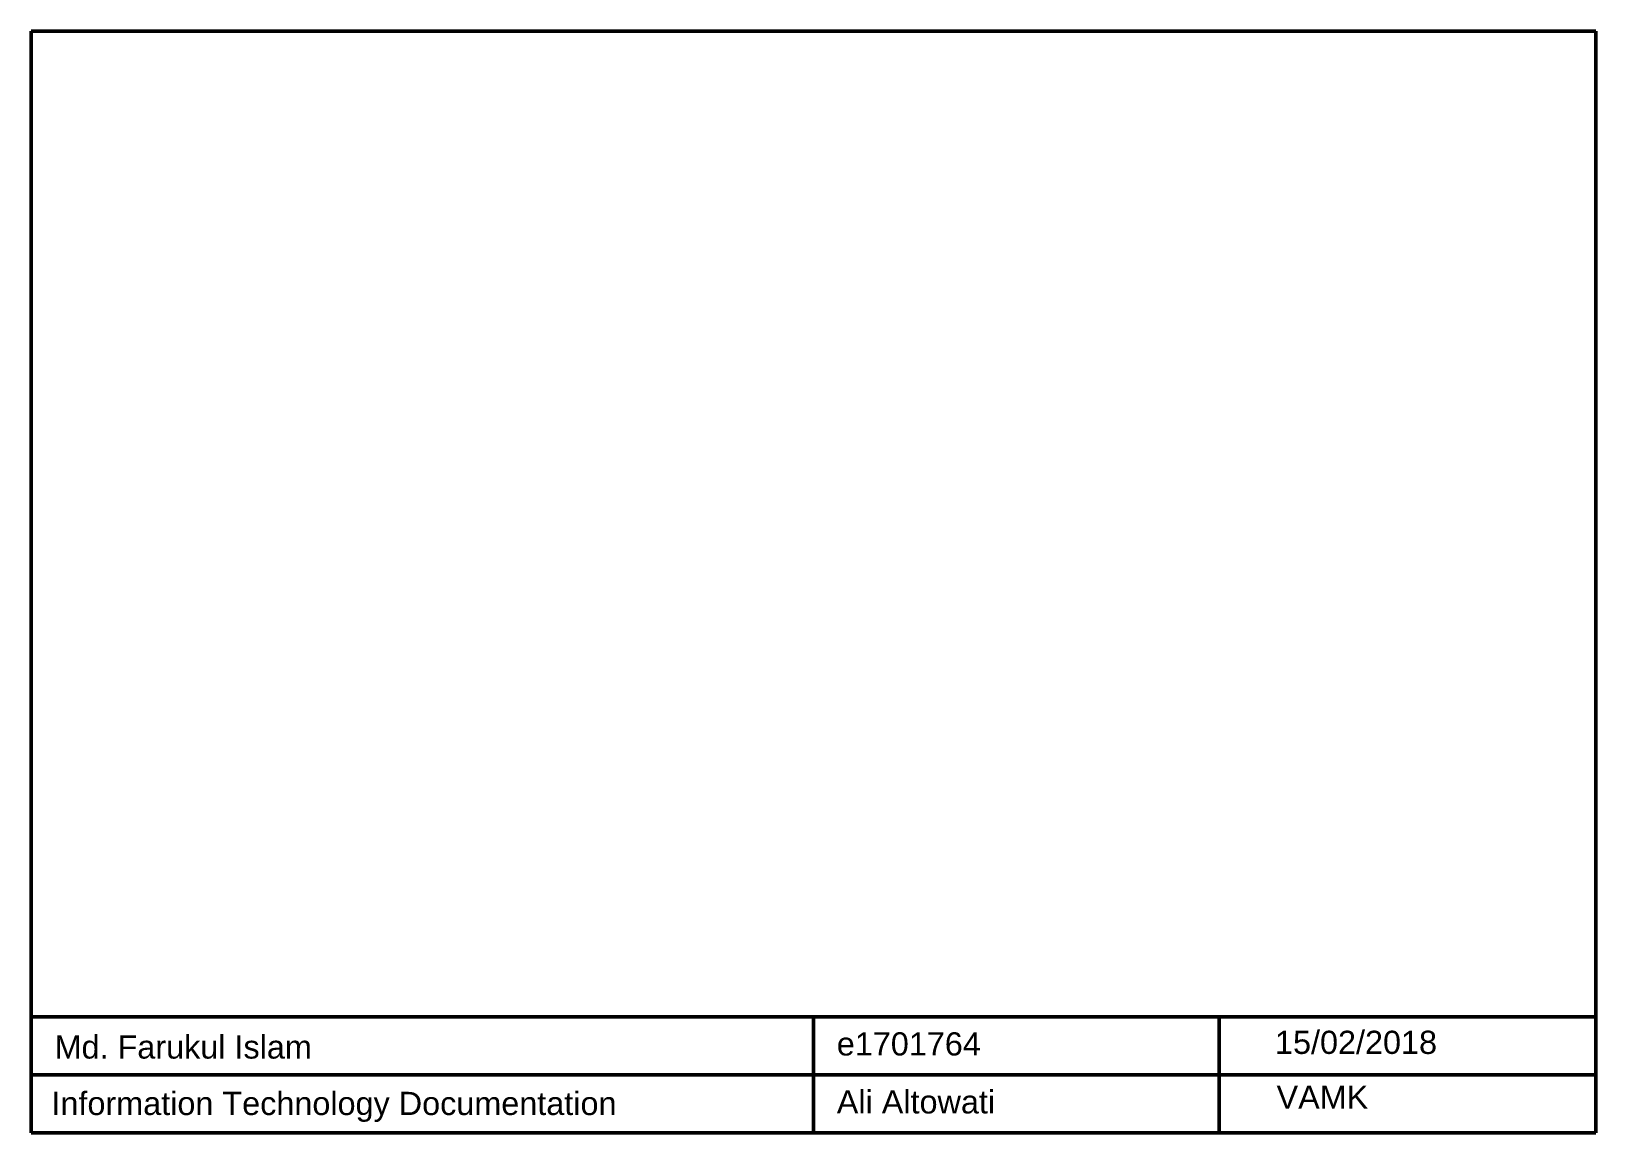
# Model space of a CAD drawing. Header units: millimetres. Extents: x 20 to 290, y 20 to 210.
import ezdxf

# ---------------------------------------------------------------- set-up
doc = ezdxf.new("R2010")
doc.units = ezdxf.units.MM
doc.header["$MEASUREMENT"] = 0
doc.layers.add('TITTLE', color=6, linetype='Continuous', lineweight=50)
doc.styles.get("Standard").update_dxf_attribs({"font": 'arial.ttf', "height": 4})

msp = doc.modelspace()

# ---------------------------------------------------------------- linework, layer by layer
at = {"layer": 'TITTLE'}
for p, q in [((290, 210), (20, 210)), ((20, 210), (20, 20)), ((290, 20), (290, 210)), ((20, 40), (290, 40)), ((155, 40), (155, 20)), ((225, 40), (225, 20)), ((20, 30), (290, 30)), ((20, 20), (290, 20))]:
    msp.add_line(p, q, dxfattribs=at)

# ---------------------------------------------------------------- texts
at = {"layer": 'TITTLE', "char_height": 4, "attachment_point": 1}
for s, width, insert in [('15/02/2018', 43.481, (234.65, 37.59)), ('Md. Farukul Islam', 108.0324, (24.02, 36.79)), ('e1701764', 55.5862, (159.02, 37.32)), ('Information Technology Documentation', 100.7956, (23.48, 27.05)), ('Ali Altowati', 38.7002, (159.02, 27.32)), ('VAMK', 41.0687, (234.92, 28.13))]:
    msp.add_mtext_dynamic_manual_height_columns(s, width=width, gutter_width=20, heights=[0], dxfattribs=dict(at, insert=insert))

doc.saveas('drawing.dxf')
